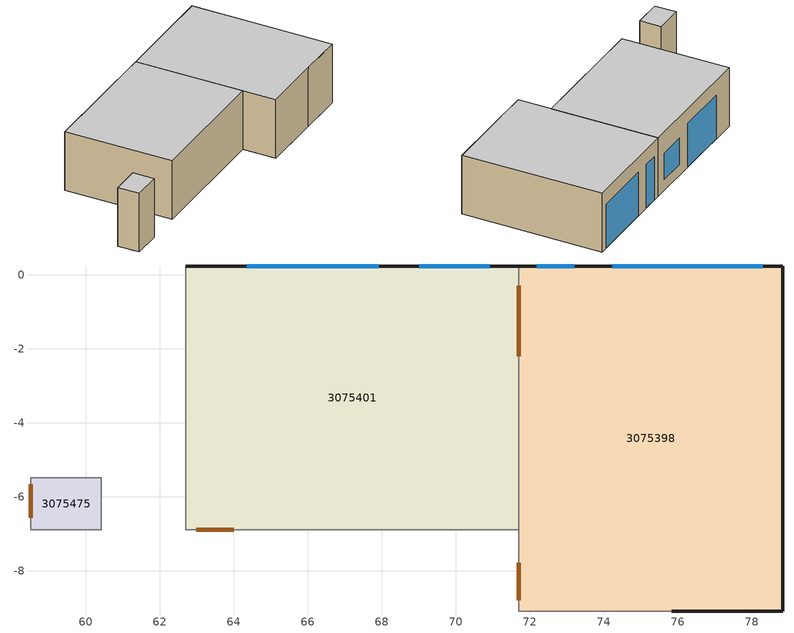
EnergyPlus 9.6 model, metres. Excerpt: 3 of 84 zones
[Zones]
3075401
 floor ground (7595720): 71.7,0.23 71.7,-6.9 62.7,-6.9 62.7,0.23 z46.64
 wall outside (7491882): 71.7,0.23 62.7,0.23 z46.64:50.68
 wall to 3075398 (7514533_Adjacent): 71.7,-6.9 71.7,0.23 z46.64:50.68
 wall to 3075364 (7515037): 62.7,-6.9 71.7,-6.9 z46.64:50.68
 wall to 3075375 (7515233): 62.7,0.23 62.7,-6.9 z46.64:50.68
 window (7537627): 67.92,0.23 64.35,0.23 z46.66:49.66
 window (7537741): 70.91,0.23 69.01,0.23 z47.4:49.2
 door inside (7559049): 71.7,-2.21 71.7,-0.3 z46.65:48.76
 door inside (7559370): 62.99,-6.9 64,-6.9 z46.65:48.76
 ceiling to 3075620 (7600772): 71.7,-6.9 71.7,0.23 62.7,0.23 62.7,-6.9 z50.68
3075398
 floor ground (7595720): 78.83,0.23 78.83,-9.09 71.7,-9.09 71.7,0.23 z46.64
 wall outside (7491699): 75.83,-9.09 78.83,-9.09 z46.64:50.68
 wall outside (7491806): 78.83,-9.09 78.83,0.23 z46.64:50.68
 wall outside (7491882): 78.83,0.23 71.7,0.23 z46.64:50.68
 wall to 3075364 (7514227): 71.7,-9.09 75.83,-9.09 z46.64:50.68
 wall to 3075364 (7514533): 71.7,-6.9 71.7,-9.09 z46.64:50.68
 window (7538308): 78.3,0.23 74.22,0.23 z46.66:49.66
 window (7538232): 73.2,0.23 72.18,0.23 z46.66:49.66
 door inside (7559431): 71.7,-7.79 71.7,-8.8 z46.65:48.76
 ceiling to 3075618 (7600772): 78.83,-9.09 78.83,0.23 71.7,0.23 71.7,-9.09 z50.68
3075475
 floor ground (7595720): 60.41,-5.49 60.41,-6.9 58.52,-6.9 58.52,-5.49 z46.64
 wall to 3075364 (7515393): 58.52,-6.9 60.41,-6.9 z46.64:50.68
 wall to 3075375 (7557749): 60.41,-6.9 60.41,-5.49 z46.64:50.68
 wall to 3075472 (7557750_Adjacent): 58.52,-5.49 58.52,-6.9 z46.64:50.68
 wall to 3075651 (7557751_Adjacent): 60.41,-5.49 58.52,-5.49 z46.64:50.68
 door inside (7558647): 58.52,-5.66 58.52,-6.57 z46.65:48.76
 ceiling to 3075660 (7600772): 60.41,-6.9 60.41,-5.49 58.52,-5.49 58.52,-6.9 z50.68
[Schedule:Compact]
3075398_NORM: Through: 08/31, For: AllDays, Until: 24:00, 0, Through: 09/01, For: AllDays, Until: 07:30, 0, Until: 08:00, 0, Until: 08:30, 0, Until: 09:00, 0, Until: 09:30, 0, Until: 10:00, 0, Until: 10:30, 0, Until: 11:00, 0, Until: 11:30, 0.2, Until: 12:00, 0.2, Until: 12:30, 0, Until: 13:00, 0.3, Until: 13:30, 0.3, Until: 14:00, 0.3, Until: 14:30, 0.1, Until: 15:00, 0.1, Until: 15:30, 0.1, Until: 16:00, 0, Until: 16:30, 0.1, Until: 17:00, 0.1, Until: 17:30, 0.1, Until: 24:00, 0, Through: 09/02, For: AllDays, Until: 07:30, 0, Until: 08:00, 0.1, Until: 08:30, 0.2, Until: 09:00, 0.1, Until: 09:30, 0.1, Until: 10:00, 0, Until: 10:30, 0, Until: 11:00, 0.7, Until: 11:30, 0.7, Until: 12:00, 0.7, Until: 12:30, 0, Until: 13:00, 0, Until: 13:30, 0.2, Until: 14:00, 0.2, Until: 14:30, 0.2, Until: 15:00, 0, Until: 15:30, 1, Until: 16:00, 1, Until: 16:30, 0, Until: 17:00, 0, Until: 17:30, 0, Until: 24:00, 0, Through: 09/03, For: AllDays, Until: 07:30, 0, Until: 08:00, 0, Until: 08:30, 0, Until: 09:00, 0, Until: 09:30, 0, Until: 10:00, 0, Until: 10:30, 0, Until: 11:00, 0.2, Until: 11:30, 0.2, Until: 12:00, 0, Until: 12:30, 0, Until: 13:00, 0, Until: 13:30, 0, Until: 14:00, 0, Until: 14:30, 1, Until: 15:00, 1, Until: 15:30, 1, Until: 16:00, 0, Until: 16:30, 0, Until: 17:00, 0, Until: 17:30, 0, Until: 24:00, 0, Through: 09/04, For: AllDays, Until: 07:30, 0, Until: 08:00, 0, Until: 08:30, 0, Until: 09:00, 0, Until: 09:30, 0, Until: 10:00, 0, Until: 10:30, 0, Until: 11:00, 0, Until: 11:30, 0.1, Until: 12:00, 0.1, Until: 12:30, 0, Until: 13:00, 1, Until: 13:30, 1, Until: 14:00, 0.1, Until: 14:30, 0.1, Until: 15:00, 0, Until: 15:30, 0, Until: 16:00, 0, Until: 16:30, 0, Until: 17:00, 0, Until: 17:30, 0, Until: 24:00, 0, Through: 09/05, For: AllDays, Until: 07:30, 0, Until: 08:00, 0, Until: 08:30, 0, Until: 09:00, 0, Until: 09:30, 0, Until: 10:00, 0, Until: 10:30, 0, Until: 11:00, 0, Until: 11:30, 0, Until: 12:00, 0, Until: 12:30, 0, Until: 13:00, 0, Until: 13:30, 0, Until: 14:00, 0, Until: 14:30, 0, Until: 15:00, 0, Until: 15:30, 0, Until: 16:00, 0, Until: 16:30, 0, Until: 17:00, 0, Until: 17:30, 0, Until: 24:00, 0, Through: 09/06, For: AllDays, Until: 07:30, 0, Until: 08:00, 0, Until: 08:30, 0, Until: 09:00, 0, Until: 09:30, 0, Until: 10:00, 0, Until: 10:30, 0, Until: 11:00, 0, Until: 11:30, 0, Until: 12:00, 0, Until: 12:30, 0, Until: 13:00, 0, Until: 13:30, 0, Until: 14:00, 0, Until: 14:30, 0, Until: 15:00, 0, Until: 15:30, 0, Until: 16:00, 0, Until: 16:30, 0, Until: 17:00, 0, Until: 17:30, 0, Until: 24:00, 0, Through: 09/07, For: AllDays, Until: 07:30, 0, Until: 08:00, 0, Until: 08:30, 0, Until: 09:00, 0, Until: 09:30, 0, Until: 10:00, 1, Until: 10:30, 1, Until: 11:00, 1, Until: 11:30, 0, Until: 12:00, 0, Until: 12:30, 0, Until: 13:00, 0, Until: 13:30, 0.1, Until: 14:00, 0.1, Until: 14:30, 0.1, Until: 15:00, 0.1, Until: 15:30, 0, Until: 16:00, 0, Until: 16:30, 0, Until: 17:00, 0, Until: 17:30, 0, Until: 24:00, 0, Through: 09/08, For: AllDays, Until: 07:30, 0, Until: 08:00, 0.2, Until: 08:30, 0.5, Until: 09:00, 0.5, Until: 09:30, 0.5, Until: 10:00, 0.6, Until: 10:30, 0.6, Until: 11:00, 0.1, Until: 11:30, 0.1, Until: 12:00, 0.1, Until: 12:30, 0.3, Until: 13:00, 0.3, Until: 13:30, 1, Until: 14:00, 1, Until: 14:30, 1, Until: 15:00, 1, Until: 15:30, 1, Until: 16:00, 1, Until: 16:30, 0, Until: 17:00, 0, Until: 17:30, 0, Until: 24:00, 0, Through: 09/09, For: AllDays, Until: 07:30, 0, Until: 08:00, 0.1, Until: 08:30, 0.1, Until: 09:00, 0.1, Until: 09:30, 0.1, Until: 10:00, 0.2, Until: 10:30, 0.2, Until: 11:00, 0.3, Until: 11:30, 0.3, Until: 12:00, 0, Until: 12:30, 1, Until: 13:00, 1, Until: 13:30, 1, Until: 14:00, 1, Until: 14:30, 1, Until: 15:00, 0, Until: 15:30, 0, Until: 16:00, 0, Until: 16:30, 0, Until: 17:00, 0, Until: 17:30, 0, Until: 24:00, 0, Through: 09/10, For: AllDays, Until: 07:30, 0, Until: 08:00, 0, Until: 08:30, 0.1, Until: 09:00, 0.1, Until: 09:30, 0, Until: 10:00, 0, Until: 10:30, 0.1, Until: 11:00, 0.1, Until: 11:30, 0.1, Until: 12:00, 0, Until: 12:30, 0.2, Until: 13:00, 0.2, Until: 13:30, 0.1, Until: 14:00, 0.1, Until: 14:30, 1, Until: 15:00, 1, Until: 15:30, 0, Until: 16:00, 0.1, Until: 16:30, 0.1, Until: 17:00, 0.1, Until: 17:30, 0, Until: 24:00, 0, Through: 09/11, For: AllDays, Until: 07:30, 0, Until: 08:00, 0.1, Until: 08:30, 0.3, Until: 09:00, 0, Until: 09:30, 0, Until: 10:00, 0, Until: 10:30, 0, Until: 11:00, 0, Until: 11:30, 0, Until: 12:00, 0, Until: 12:30, 0, Until: 13:00, 0, Until: 13:30, 1, Until: 14:00, 1, Until: 14:30, 1, Until: 15:00, 1, Until: 15:30, 1, Until: 16:00, 0, Until: 16:30, 0, Until: 17:00, 0, Until: 17:30, 0, Until: 24:00, 0, Through: 09/12, For: AllDays, Until: 07:30, 0, Until: 08:00, 0, Until: 08:30, 0, Until: 09:00, 0, Until: 09:30, 0, Until: 10:00, 0, Until: 10:30, 0, Until: 11:00, 0, Until: 11:30, 0, Until: 12:00, 0, Until: 12:30, 0, Until: 13:00, 0, Until: 13:30, 0, Until: 14:00, 0, Until: 14:30, 0, Until: 15:00, 0, Until: 15:30, 0, Until: 16:00, 0, Until: 16:30, 0, Until: 17:00, 0, Until: 17:30, 0, Until: 24:00, 0, Through: 09/13, For: AllDays, Until: 07:30, 0, Until: 08:00, 0, Until: 08:30, 0, Until: 09:00, 0, Until: 09:30, 0, Until: 10:00, 0, Until: 10:30, 0, Until: 11:00, 0, Until: 11:30, 0, Until: 12:00, 0, Until: 12:30, 0, Until: 13:00, 0, Until: 13:30, 0, Until: 14:00, 0, Until: 14:30, 0, Until: 15:00, 0, Until: 15:30, 0, Until: 16:00, 0, Until: 16:30, 0, Until: 17:00, 0, Until: 17:30, 0, Until: 24:00, 0, Through: 09/14, For: AllDays, Until: 07:30, 0, Until: 08:00, 0, Until: 08:30, 0, Until: 09:00, 0, Until: 09:30, 0, Until: 10:00, 0, Until: 10:30, 0, Until: 11:00, 0, Until: 11:30, 0, Until: 12:00, 0, Until: 12:30, 0, Until: 13:00, 0.1, Until: 13:30, 0.1, Until: 14:00, 0, Until: 14:30, 1, Until: 15:00, 1, Until: 15:30, 0, Until: 16:00, 0, Until: 16:30, 0, Until: 17:00, 0, Until: 17:30, 0, Until: 24:00, 0, Through: 09/15, For: AllDays, Until: 07:30, 0, Until: 08:00, 0.1, Until: 08:30, 0.2, Until: 09:00, 0, Until: 09:30, 0, Until: 10:00, 0, Until: 10:30, 0, Until: 11:00, 0.1, Until: 11:30, 0.1, Until: 12:00, 0, Until: 12:30, 0, Until: 13:00, 0.2, Until: 13:30, 0.2, Until: 14:00, 0.1, Until: 14:30, 0.1, Until: 15:00, 0.1, Until: 15:30, 1, Until: 16:00, 1, Until: 16:30, 1, Until: 17:00, 0, Until: 17:30, 0, Until: 24:00, 0, Through: 09/16, For: AllDays, Until: 07:30, 0, Until: 08:00, 0.5, Until: 08:30, 1, Until: 09:00, 1, Until: 09:30, 1, Until: 10:00, 1, Until: 10:30, 1, Until: 11:00, 1, Until: 11:30, 1, Until: 12:00, 1, Until: 12:30, 1, Until: 13:00, 1, Until: 13:30, 0, Until: 14:00, 0, Until: 14:30, 0, Until: 15:00, 0, Until: 15:30, 0, Until: 16:00, 0, Until: 16:30, 0, Until: 17:00, 0, Until: 17:30, 0, Until: 24:00, 0, Through: 09/17, For: AllDays, Until: 07:30, 0, Until: 08:00, 0, Until: 08:30, 0, Until: 09:00, 0, Until: 09:30, 0, Until: 10:00, 0, Until: 10:30, 0.1, Until: 11:00, 0.1, Until: 11:30, 0, Until: 12:00, 0, Until: 12:30, 0.2, Until: 13:00, 0.2, Until: 13:30, 0, Until: 14:00, 0, Until: 14:30, 0, Until: 15:00, 0, Until: 15:30, 0, Until: 16:00, 1, Until: 16:30, 1, Until: 17:00, 1, Until: 17:30, 0.5, Until: 24:00, 0, Through: 09/18, For: AllDays, Until: 07:30, 0, Until: 08:00, 0, Until: 08:30, 0, Until: 09:00, 0, Until: 09:30, 0, Until: 10:00, 0, Until: 10:30, 0, Until: 11:00, 0, Until: 11:30, 0.4, Until: 12:00, 0.4, Until: 12:30, 0, Until: 13:00, 0, Until: 13:30, 0, Until: 14:00, 1, Until: 14:30, 1, Until: 15:00, 0, Until: 15:30, 0, Until: 16:00, 0.3, Until: 16:30, 0.3, Until: 17:00, 0.1, Until: 17:30, 0, Until: 24:00, 0, Through: 09/19, For: AllDays, Until: 07:30, 0, Until: 08:00, 0, Until: 08:30, 0, Until: 09:00, 0, Until: 09:30, 0, Until: 10:00, 0, Until: 10:30, 0, Until: 11:00, 0, Until: 11:30, 0, Until: 12:00, 0, Until: 12:30, 0, Until: 13:00, 0, Until: 13:30, 0, Until: 14:00, 0, Until: 14:30, 0, Until: 15:00, 0, Until: 15:30, 0, Until: 16:00, 0, Until: 16:30, 0, Until: 17:00, 0, Until: 17:30, 0, Until: 24:00, 0, Through: 09/20, For: AllDays, Until: 07:30, 0, Until: 08:00, 0, Until: 08:30, 0, Until: 09:00, 0, Until: 09:30, 0, Until: 10:00, 0, Until: 10:30, 0, Until: 11:00, 0, Until: 11:30, 0, Until: 12:00, 0, Until: 12:30, 0, Until: 13:00, 0, Until: 13:30, 0, Until: 14:00, 0, Until: 14:30, 0, Until: 15:00, 0, Until: 15:30, 0, Until: 16:00, 0, Until: 16:30, 0, Until: 17:00, 0, Until: 17:30, 0, Until: 24:00, 0, Through: 09/21, For: AllDays, Until: 07:30, 0, Until: 08:00, 0.1, Until: 08:30, 0.2, Until: 09:00, 0, Until: 09:30, 0, Until: 10:00, 0, Until: 10:30, 0, Until: 11:00, 0, Until: 11:30, 0.1, Until: 12:00, 0.1, Until: 12:30, 0.1, Until: 13:00, 0.5, Until: 13:30, 0.5, Until: 14:00, 1, Until: 14:30, 1, Until: 15:00, 1, Until: 15:30, 0, Until: 16:00, 0, Until: 16:30, 0.1, Until: 17:00, 0.1, Until: 17:30, 0, Until: 24:00, 0, Through: 09/22, For: AllDays, Until: 07:30, 0, Until: 08:00, 0, Until: 08:30, 0, Until: 09:00, 0, Until: 09:30, 0, Until: 10:00, 0, Until: 10:30, 0, Until: 11:00, 0, Until: 11:30, 0, Until: 12:00, 0, Until: 12:30, 0, Until: 13:00, 0, Until: 13:30, 0, Until: 14:00, 0, Until: 14:30, 0, Until: 15:00, 0, Until: 15:30, 0, Until: 16:00, 0, Until: 16:30, 0, Until: 17:00, 0, Until: 17:30, 0, Until: 24:00, 0, Through: 09/23, For: AllDays, Until: 07:30, 0, Until: 08:00, 0, Until: 08:30, 0.1, Until: 09:00, 0.1, Until: 09:30, 0, Until: 10:00, 0, Until: 10:30, 0, Until: 11:00, 0, Until: 11:30, 0, Until: 12:00, 0, Until: 12:30, 0, Until: 13:00, 0.6, Until: 13:30, 0.6, Until: 14:00, 0.6, Until: 14:30, 1, Until: 15:00, 1, Until: 15:30, 0, Until: 16:00, 0, Until: 16:30, 0, Until: 17:00, 0, Until: 17:30, 0, Until: 24:00, 0, Through: 09/24, For: AllDays, Until: 07:30, 0, Until: 08:00, 0, Until: 08:30, 0, Until: 09:00, 0, Until: 09:30, 0, Until: 10:00, 0, Until: 10:30, 0, Until: 11:00, 0, Until: 11:30, 0, Until: 12:00, 0, Until: 12:30, 0, Until: 13:00, 0, Until: 13:30, 0, Until: 14:00, 0, Until: 14:30, 1, Until: 15:00, 1, Until: 15:30, 1, Until: 16:00, 0, Until: 16:30, 0, Until: 17:00, 0, Until: 17:30, 0, Until: 24:00, 0, Through: 09/25, For: AllDays, Until: 07:30, 0, Until: 08:00, 0.2, Until: 08:30, 0.5, Until: 09:00, 0.5, Until: 09:30, 0, Until: 10:00, 0, Until: 10:30, 1, Until: 11:00, 1, Until: 11:30, 0, Until: 12:00, 0, Until: 12:30, 0.6, Until: 13:00, 0.6, Until: 13:30, 0.6, Until: 14:00, 0.6, Until: 14:30, 0, Until: 15:00, 0, Until: 15:30, 0.8, Until: 16:00, 0.8, Until: 16:30, 0.8, Until: 17:00, 0.8, Until: 17:30, 0.4, Until: 24:00, 0, Through: 09/26, For: AllDays, Until: 07:30, 0, Until: 08:00, 0, Until: 08:30, 0, Until: 09:00, 0, Until: 09:30, 0, Until: 10:00, 0, Until: 10:30, 0, Until: 11:00, 0, Until: 11:30, 0, Until: 12:00, 0, Until: 12:30, 0, Until: 13:00, 0, Until: 13:30, 0, Until: 14:00, 0, Until: 14:30, 0, Until: 15:00, 0, Until: 15:30, 0, Until: 16:00, 0, Until: 16:30, 0, Until: 17:00, 0, Until: 17:30, 0, Until: 24:00, 0, Through: 09/27, For: AllDays, Until: 07:30, 0, Until: 08:00, 0, Until: 08:30, 0, Until: 09:00, 0, Until: 09:30, 0, Until: 10:00, 0, Until: 10:30, 0, Until: 11:00, 0, Until: 11:30, 0, Until: 12:00, 0, Until: 12:30, 0, Until: 13:00, 0, Until: 13:30, 0, Until: 14:00, 0, Until: 14:30, 0, Until: 15:00, 0, Until: 15:30, 0, Until: 16:00, 0, Until: 16:30, 0, Until: 17:00, 0, Until: 17:30, 0, Until: 24:00, 0, Through: 09/28, For: AllDays, Until: 07:30, 0, Until: 08:00, 0, Until: 08:30, 0.1, Until: 09:00, 0.1, Until: 09:30, 0, Until: 10:00, 0, Until: 10:30, 1, Until: 11:00, 1, Until: 11:30, 1, Until: 12:00, 1, Until: 12:30, 0, Until: 13:00, 0, Until: 13:30, 0, Until: 14:00, 0, Until: 14:30, 0, Until: 15:00, 0, Until: 15:30, 0, Until: 16:00, 0, Until: 16:30, 0, Until: 17:00, 0, Until: 17:30, 0, Until: 24:00, 0, Through: 09/29, For: AllDays, Until: 07:30, 0, Until: 08:00, 0.4, Until: 08:30, 0.8, Until: 09:00, 0.8, Until: 09:30, 0.8, Until: 10:00, 0.8, Until: 10:30, 0.8, Until: 11:00, 0.3, Until: 11:30, 0.3, Until: 12:00, 0, Until: 12:30, 0, Until: 13:00, 0, Until: 13:30, 0, Until: 14:00, 0, Until: 14:30, 1, Until: 15:00, 1, Until: 15:30, 1, Until: 16:00, 0, Until: 16:30, 0, Until: 17:00, 0, Until: 17:30, 0, Until: 24:00, 0, Through: 09/30, For: AllDays, Until: 07:30, 0, Until: 08:00, 0, Until: 08:30, 0.1, Until: 09:00, 0.1, Until: 09:30, 0.1, Until: 10:00, 1, Until: 10:30, 1, Until: 11:00, 1, Until: 11:30, 0, Until: 12:00, 0, Until: 12:30, 0, Until: 13:00, 0, Until: 13:30, 0, Until: 14:00, 0, Until: 14:30, 0, Until: 15:00, 0.2, Until: 15:30, 0.2, Until: 16:00, 0.2, Until: 16:30, 0, Until: 17:00, 0, Until: 17:30, 0, Until: 24:00, 0, Through: 12/31, For: AllDays, Until: 24:00, 0
3075398_L: Through: 08/31, For: AllDays, Until: 24:00, 0, Through: 09/01, For: AllDays, Until: 07:30, 0, Until: 08:00, 0, Until: 08:30, 0, Until: 09:00, 0, Until: 09:30, 0, Until: 10:00, 0, Until: 10:30, 0, Until: 11:00, 0, Until: 11:30, 1, Until: 12:00, 1, Until: 12:30, 0, Until: 13:00, 1, Until: 13:30, 1, Until: 14:00, 1, Until: 14:30, 1, Until: 15:00, 1, Until: 15:30, 1, Until: 16:00, 0, Until: 16:30, 1, Until: 17:00, 1, Until: 17:30, 1, Until: 24:00, 0, Through: 09/02, For: AllDays, Until: 07:30, 0, Until: 08:00, 1, Until: 08:30, 1, Until: 09:00, 1, Until: 09:30, 1, Until: 10:00, 0, Until: 10:30, 0, Until: 11:00, 1, Until: 11:30, 1, Until: 12:00, 1, Until: 12:30, 0, Until: 13:00, 0, Until: 13:30, 1, Until: 14:00, 1, Until: 14:30, 1, Until: 15:00, 0, Until: 15:30, 1, Until: 16:00, 1, Until: 16:30, 0, Until: 17:00, 0, Until: 17:30, 0, Until: 24:00, 0, Through: 09/03, For: AllDays, Until: 07:30, 0, Until: 08:00, 0, Until: 08:30, 0, Until: 09:00, 0, Until: 09:30, 0, Until: 10:00, 0, Until: 10:30, 0, Until: 11:00, 1, Until: 11:30, 1, Until: 12:00, 0, Until: 12:30, 0, Until: 13:00, 0, Until: 13:30, 0, Until: 14:00, 0, Until: 14:30, 1, Until: 15:00, 1, Until: 15:30, 1, Until: 16:00, 0, Until: 16:30, 0, Until: 17:00, 0, Until: 17:30, 0, Until: 24:00, 0, Through: 09/04, For: AllDays, Until: 07:30, 0, Until: 08:00, 0, Until: 08:30, 0, Until: 09:00, 0, Until: 09:30, 0, Until: 10:00, 0, Until: 10:30, 0, Until: 11:00, 0, Until: 11:30, 1, Until: 12:00, 1, Until: 12:30, 0, Until: 13:00, 1, Until: 13:30, 1, Until: 14:00, 1, Until: 14:30, 1, Until: 15:00, 0, Until: 15:30, 0, Until: 16:00, 0, Until: 16:30, 0, Until: 17:00, 0, Until: 17:30, 0, Until: 24:00, 0, Through: 09/05, For: AllDays, Until: 07:30, 0, Until: 08:00, 0, Until: 08:30, 0, Until: 09:00, 0, Until: 09:30, 0, Until: 10:00, 0, Until: 10:30, 0, Until: 11:00, 0, Until: 11:30, 0, Until: 12:00, 0, Until: 12:30, 0, Until: 13:00, 0, Until: 13:30, 0, Until: 14:00, 0, Until: 14:30, 0, Until: 15:00, 0, Until: 15:30, 0, Until: 16:00, 0, Until: 16:30, 0, Until: 17:00, 0, Until: 17:30, 0, Until: 24:00, 0, Through: 09/06, For: AllDays, Until: 07:30, 0, Until: 08:00, 0, Until: 08:30, 0, Until: 09:00, 0, Until: 09:30, 0, Until: 10:00, 0, Until: 10:30, 0, Until: 11:00, 0, Until: 11:30, 0, Until: 12:00, 0, Until: 12:30, 0, Until: 13:00, 0, Until: 13:30, 0, Until: 14:00, 0, Until: 14:30, 0, Until: 15:00, 0, Until: 15:30, 0, Until: 16:00, 0, Until: 16:30, 0, Until: 17:00, 0, Until: 17:30, 0, Until: 24:00, 0, Through: 09/07, For: AllDays, Until: 07:30, 0, Until: 08:00, 0, Until: 08:30, 0, Until: 09:00, 0, Until: 09:30, 0, Until: 10:00, 1, Until: 10:30, 1, Until: 11:00, 1, Until: 11:30, 0, Until: 12:00, 0, Until: 12:30, 0, Until: 13:00, 0, Until: 13:30, 1, Until: 14:00, 1, Until: 14:30, 1, Until: 15:00, 1, Until: 15:30, 0, Until: 16:00, 0, Until: 16:30, 0, Until: 17:00, 0, Until: 17:30, 0, Until: 24:00, 0, Through: 09/08, For: AllDays, Until: 07:30, 0, Until: 08:00, 1, Until: 08:30, 1, Until: 09:00, 1, Until: 09:30, 1, Until: 10:00, 1, Until: 10:30, 1, Until: 11:00, 1, Until: 11:30, 1, Until: 12:00, 1, Until: 12:30, 1, Until: 13:00, 1, Until: 13:30, 1, Until: 14:00, 1, Until: 14:30, 1, Until: 15:00, 1, Until: 15:30, 1, Until: 16:00, 1, Until: 16:30, 0, Until: 17:00, 0, Until: 17:30, 0, Until: 24:00, 0, Through: 09/09, For: AllDays, Until: 07:30, 0, Until: 08:00, 1, Until: 08:30, 1, Until: 09:00, 1, Until: 09:30, 1, Until: 10:00, 1, Until: 10:30, 1, Until: 11:00, 1, Until: 11:30, 1, Until: 12:00, 0, Until: 12:30, 1, Until: 13:00, 1, Until: 13:30, 1, Until: 14:00, 1, Until: 14:30, 1, Until: 15:00, 0, Until: 15:30, 0, Until: 16:00, 0, Until: 16:30, 0, Until: 17:00, 0, Until: 17:30, 0, Until: 24:00, 0, Through: 09/10, For: AllDays, Until: 07:30, 0, Until: 08:00, 0, Until: 08:30, 1, Until: 09:00, 1, Until: 09:30, 0, Until: 10:00, 0, Until: 10:30, 1, Until: 11:00, 1, Until: 11:30, 1, Until: 12:00, 0, Until: 12:30, 1, Until: 13:00, 1, Until: 13:30, 1, Until: 14:00, 1, Until: 14:30, 1, Until: 15:00, 1, Until: 15:30, 0, Until: 16:00, 1, Until: 16:30, 1, Until: 17:00, 1, Until: 17:30, 0, Until: 24:00, 0, Through: 09/11, For: AllDays, Until: 07:30, 0, Until: 08:00, 1, Until: 08:30, 1, Until: 09:00, 0, Until: 09:30, 0, Until: 10:00, 0, Until: 10:30, 0, Until: 11:00, 0, Until: 11:30, 0, Until: 12:00, 0, Until: 12:30, 0, Until: 13:00, 0, Until: 13:30, 1, Until: 14:00, 1, Until: 14:30, 1, Until: 15:00, 1, Until: 15:30, 1, Until: 16:00, 0, Until: 16:30, 0, Until: 17:00, 0, Until: 17:30, 0, Until: 24:00, 0, Through: 09/12, For: AllDays, Until: 07:30, 0, Until: 08:00, 0, Until: 08:30, 0, Until: 09:00, 0, Until: 09:30, 0, Until: 10:00, 0, Until: 10:30, 0, Until: 11:00, 0, Until: 11:30, 0, Until: 12:00, 0, Until: 12:30, 0, Until: 13:00, 0, Until: 13:30, 0, Until: 14:00, 0, Until: 14:30, 0, Until: 15:00, 0, Until: 15:30, 0, Until: 16:00, 0, Until: 16:30, 0, Until: 17:00, 0, Until: 17:30, 0, Until: 24:00, 0, Through: 09/13, For: AllDays, Until: 07:30, 0, Until: 08:00, 0, Until: 08:30, 0, Until: 09:00, 0, Until: 09:30, 0, Until: 10:00, 0, Until: 10:30, 0, Until: 11:00, 0, Until: 11:30, 0, Until: 12:00, 0, Until: 12:30, 0, Until: 13:00, 0, Until: 13:30, 0, Until: 14:00, 0, Until: 14:30, 0, Until: 15:00, 0, Until: 15:30, 0, Until: 16:00, 0, Until: 16:30, 0, Until: 17:00, 0, Until: 17:30, 0, Until: 24:00, 0, Through: 09/14, For: AllDays, Until: 07:30, 0, Until: 08:00, 0, Until: 08:30, 0, Until: 09:00, 0, Until: 09:30, 0, Until: 10:00, 0, Until: 10:30, 0, Until: 11:00, 0, Until: 11:30, 0, Until: 12:00, 0, Until: 12:30, 0, Until: 13:00, 1, Until: 13:30, 1, Until: 14:00, 0, Until: 14:30, 1, Until: 15:00, 1, Until: 15:30, 0, Until: 16:00, 0, Until: 16:30, 0, Until: 17:00, 0, Until: 17:30, 0, Until: 24:00, 0, Through: 09/15, For: AllDays, Until: 07:30, 0, Until: 08:00, 1, Until: 08:30, 1, Until: 09:00, 0, Until: 09:30, 0, Until: 10:00, 0, Until: 10:30, 0, Until: 11:00, 1, Until: 11:30, 1, Until: 12:00, 0, Until: 12:30, 0, Until: 13:00, 1, Until: 13:30, 1, Until: 14:00, 1, Until: 14:30, 1, Until: 15:00, 1, Until: 15:30, 1, Until: 16:00, 1, Until: 16:30, 1, Until: 17:00, 0, Until: 17:30, 0, Until: 24:00, 0, Through: 09/16, For: AllDays, Until: 07:30, 0, Until: 08:00, 1, Until: 08:30, 1, Until: 09:00, 1, Until: 09:30, 1, Until: 10:00, 1, Until: 10:30, 1, Until: 11:00, 1, Until: 11:30, 1, Until: 12:00, 1, Until: 12:30, 1, Until: 13:00, 1, Until: 13:30, 0, Until: 14:00, 0, Until: 14:30, 0, Until: 15:00, 0, Until: 15:30, 0, Until: 16:00, 0, Until: 16:30, 0, Until: 17:00, 0, Until: 17:30, 0, Until: 24:00, 0, Through: 09/17, For: AllDays, Until: 07:30, 0, Until: 08:00, 0, Until: 08:30, 0, Until: 09:00, 0, Until: 09:30, 0, Until: 10:00, 0, Until: 10:30, 1, Until: 11:00, 1, Until: 11:30, 0, Until: 12:00, 0, Until: 12:30, 1, Until: 13:00, 1, Until: 13:30, 0, Until: 14:00, 0, Until: 14:30, 0, Until: 15:00, 0, Until: 15:30, 0, Until: 16:00, 1, Until: 16:30, 1, Until: 17:00, 1, Until: 17:30, 1, Until: 24:00, 0, Through: 09/18, For: AllDays, Until: 07:30, 0, Until: 08:00, 0, Until: 08:30, 0, Until: 09:00, 0, Until: 09:30, 0, Until: 10:00, 0, Until: 10:30, 0, Until: 11:00, 0, Until: 11:30, 1, Until: 12:00, 1, Until: 12:30, 0, Until: 13:00, 0, Until: 13:30, 0, Until: 14:00, 1, Until: 14:30, 1, Until: 15:00, 0, Until: 15:30, 0, Until: 16:00, 1, Until: 16:30, 1, Until: 17:00, 1, Until: 17:30, 0, Until: 24:00, 0, Through: 09/19, For: AllDays, Until: 07:30, 0, Until: 08:00, 0, Until: 08:30, 0, Until: 09:00, 0, Until: 09:30, 0, Until: 10:00, 0, Until: 10:30, 0, Until: 11:00, 0, Until: 11:30, 0, Until: 12:00, 0, Until: 12:30, 0, Until: 13:00, 0, Until: 13:30, 0, Until: 14:00, 0, Until: 14:30, 0, Until: 15:00, 0, Until: 15:30, 0, Until: 16:00, 0, Until: 16:30, 0, Until: 17:00, 0, Until: 17:30, 0, Until: 24:00, 0, Through: 09/20, For: AllDays, Until: 07:30, 0, Until: 08:00, 0, Until: 08:30, 0, Until: 09:00, 0, Until: 09:30, 0, Until: 10:00, 0, Until: 10:30, 0, Until: 11:00, 0, Until: 11:30, 0, Until: 12:00, 0, Until: 12:30, 0, Until: 13:00, 0, Until: 13:30, 0, Until: 14:00, 0, Until: 14:30, 0, Until: 15:00, 0, Until: 15:30, 0, Until: 16:00, 0, Until: 16:30, 0, Until: 17:00, 0, Until: 17:30, 0, Until: 24:00, 0, Through: 09/21, For: AllDays, Until: 07:30, 0, Until: 08:00, 1, Until: 08:30, 1, Until: 09:00, 0, Until: 09:30, 0, Until: 10:00, 0, Until: 10:30, 0, Until: 11:00, 0, Until: 11:30, 1, Until: 12:00, 1, Until: 12:30, 1, Until: 13:00, 1, Until: 13:30, 1, Until: 14:00, 1, Until: 14:30, 1, Until: 15:00, 1, Until: 15:30, 0, Until: 16:00, 0, Until: 16:30, 1, Until: 17:00, 1, Until: 17:30, 0, Until: 24:00, 0, Through: 09/22, For: AllDays, Until: 07:30, 0, Until: 08:00, 0, Until: 08:30, 0, Until: 09:00, 0, Until: 09:30, 0, Until: 10:00, 0, Until: 10:30, 0, Until: 11:00, 0, Until: 11:30, 0, Until: 12:00, 0, Until: 12:30, 0, Until: 13:00, 0, Until: 13:30, 0, Until: 14:00, 0, Until: 14:30, 0, Until: 15:00, 0, Until: 15:30, 0, Until: 16:00, 0, Until: 16:30, 0, Until: 17:00, 0, Until: 17:30, 0, Until: 24:00, 0, Through: 09/23, For: AllDays, Until: 07:30, 0, Until: 08:00, 0, Until: 08:30, 1, Until: 09:00, 1, Until: 09:30, 0, Until: 10:00, 0, Until: 10:30, 0, Until: 11:00, 0, Until: 11:30, 0, Until: 12:00, 0, Until: 12:30, 0, Until: 13:00, 1, Until: 13:30, 1, Until: 14:00, 1, Until: 14:30, 1, Until: 15:00, 1, Until: 15:30, 0, Until: 16:00, 0, Until: 16:30, 0, Until: 17:00, 0, Until: 17:30, 0, Until: 24:00, 0, Through: 09/24, For: AllDays, Until: 07:30, 0, Until: 08:00, 0, Until: 08:30, 0, Until: 09:00, 0, Until: 09:30, 0, Until: 10:00, 0, Until: 10:30, 0, Until: 11:00, 0, Until: 11:30, 0, Until: 12:00, 0, Until: 12:30, 0, Until: 13:00, 0, Until: 13:30, 0, Until: 14:00, 0, Until: 14:30, 1, Until: 15:00, 1, Until: 15:30, 1, Until: 16:00, 0, Until: 16:30, 0, Until: 17:00, 0, Until: 17:30, 0, Until: 24:00, 0, Through: 09/25, For: AllDays, Until: 07:30, 0, Until: 08:00, 1, Until: 08:30, 1, Until: 09:00, 1, Until: 09:30, 0, Until: 10:00, 0, Until: 10:30, 1, Until: 11:00, 1, Until: 11:30, 0, Until: 12:00, 0, Until: 12:30, 1, Until: 13:00, 1, Until: 13:30, 1, Until: 14:00, 1, Until: 14:30, 0, Until: 15:00, 0, Until: 15:30, 1, Until: 16:00, 1, Until: 16:30, 1, Until: 17:00, 1, Until: 17:30, 1, Until: 24:00, 0, Through: 09/26, For: AllDays, Until: 07:30, 0, Until: 08:00, 0, Until: 08:30, 0, Until: 09:00, 0, Until: 09:30, 0, Until: 10:00, 0, Until: 10:30, 0, Until: 11:00, 0, Until: 11:30, 0, Until: 12:00, 0, Until: 12:30, 0, Until: 13:00, 0, Until: 13:30, 0, Until: 14:00, 0, Until: 14:30, 0, Until: 15:00, 0, Until: 15:30, 0, Until: 16:00, 0, Until: 16:30, 0, Until: 17:00, 0, Until: 17:30, 0, Until: 24:00, 0, Through: 09/27, For: AllDays, Until: 07:30, 0, Until: 08:00, 0, Until: 08:30, 0, Until: 09:00, 0, Until: 09:30, 0, Until: 10:00, 0, Until: 10:30, 0, Until: 11:00, 0, Until: 11:30, 0, Until: 12:00, 0, Until: 12:30, 0, Until: 13:00, 0, Until: 13:30, 0, Until: 14:00, 0, Until: 14:30, 0, Until: 15:00, 0, Until: 15:30, 0, Until: 16:00, 0, Until: 16:30, 0, Until: 17:00, 0, Until: 17:30, 0, Until: 24:00, 0, Through: 09/28, For: AllDays, Until: 07:30, 0, Until: 08:00, 0, Until: 08:30, 1, Until: 09:00, 1, Until: 09:30, 0, Until: 10:00, 0, Until: 10:30, 1, Until: 11:00, 1, Until: 11:30, 1, Until: 12:00, 1, Until: 12:30, 0, Until: 13:00, 0, Until: 13:30, 0, Until: 14:00, 0, Until: 14:30, 0, Until: 15:00, 0, Until: 15:30, 0, Until: 16:00, 0, Until: 16:30, 0, Until: 17:00, 0, Until: 17:30, 0, Until: 24:00, 0, Through: 09/29, For: AllDays, Until: 07:30, 0, Until: 08:00, 1, Until: 08:30, 1, Until: 09:00, 1, Until: 09:30, 1, Until: 10:00, 1, Until: 10:30, 1, Until: 11:00, 1, Until: 11:30, 1, Until: 12:00, 0, Until: 12:30, 0, Until: 13:00, 0, Until: 13:30, 0, Until: 14:00, 0, Until: 14:30, 1, Until: 15:00, 1, Until: 15:30, 1, Until: 16:00, 0, Until: 16:30, 0, Until: 17:00, 0, Until: 17:30, 0, Until: 24:00, 0, Through: 09/30, For: AllDays, Until: 07:30, 0, Until: 08:00, 0, Until: 08:30, 1, Until: 09:00, 1, Until: 09:30, 1, Until: 10:00, 1, Until: 10:30, 1, Until: 11:00, 1, Until: 11:30, 0, Until: 12:00, 0, Until: 12:30, 0, Until: 13:00, 0, Until: 13:30, 0, Until: 14:00, 0, Until: 14:30, 0, Until: 15:00, 1, Until: 15:30, 1, Until: 16:00, 1, Until: 16:30, 0, Until: 17:00, 0, Until: 17:30, 0, Until: 24:00, 0, Through: 12/31, For: AllDays, Until: 24:00, 0
3075364_NORM: Through: 08/31, For: AllDays, Until: 24:00, 0, Through: 09/01, For: AllDays, Until: 07:30, 0, Until: 08:00, 0.2, Until: 08:30, 0.4, Until: 09:00, 1, Until: 09:30, 1, Until: 10:00, 1, Until: 10:30, 0, Until: 11:00, 0, Until: 11:30, 0, Until: 12:00, 0, Until: 12:30, 0, Until: 13:00, 0, Until: 13:30, 0, Until: 14:00, 0, Until: 14:30, 0, Until: 15:00, 0.1, Until: 15:30, 0.1, Until: 16:00, 0, Until: 16:30, 0, Until: 17:00, 0, Until: 17:30, 0, Until: 24:00, 0, Through: 09/02, For: AllDays, Until: 07:30, 0, Until: 08:00, 0.4, Until: 08:30, 0.7, Until: 09:00, 0.5, Until: 09:30, 0.5, Until: 10:00, 0.5, Until: 10:30, 0, Until: 11:00, 0, Until: 11:30, 1, Until: 12:00, 1, Until: 12:30, 0.5, Until: 13:00, 0.5, Until: 13:30, 0.1, Until: 14:00, 0.1, Until: 14:30, 0.6, Until: 15:00, 0.6, Until: 15:30, 0, Until: 16:00, 0, Until: 16:30, 0, Until: 17:00, 0.6, Until: 17:30, 0.3, Until: 24:00, 0, Through: 09/03, For: AllDays, Until: 07:30, 0, Until: 08:00, 0.4, Until: 08:30, 0.9, Until: 09:00, 0, Until: 09:30, 0.9, Until: 10:00, 0.9, Until: 10:30, 0, Until: 11:00, 0, Until: 11:30, 0.7, Until: 12:00, 0.7, Until: 12:30, 0.7, Until: 13:00, 0, Until: 13:30, 1, Until: 14:00, 1, Until: 14:30, 1, Until: 15:00, 1, Until: 15:30, 0.7, Until: 16:00, 0.7, Until: 16:30, 0, Until: 17:00, 0, Until: 17:30, 0, Until: 24:00, 0, Through: 09/04, For: AllDays, Until: 07:30, 0, Until: 08:00, 0.3, Until: 08:30, 0.6, Until: 09:00, 0.5, Until: 09:30, 0.5, Until: 10:00, 0.5, Until: 10:30, 0, Until: 11:00, 0.4, Until: 11:30, 0.4, Until: 12:00, 0.4, Until: 12:30, 0.4, Until: 13:00, 1, Until: 13:30, 1, Until: 14:00, 1, Until: 14:30, 1, Until: 15:00, 0.1, Until: 15:30, 0.1, Until: 16:00, 0, Until: 16:30, 0, Until: 17:00, 0, Until: 17:30, 0, Until: 24:00, 0, Through: 09/05, For: AllDays, Until: 07:30, 0, Until: 08:00, 0, Until: 08:30, 0, Until: 09:00, 0, Until: 09:30, 0, Until: 10:00, 0, Until: 10:30, 0, Until: 11:00, 0, Until: 11:30, 0, Until: 12:00, 0, Until: 12:30, 0, Until: 13:00, 0, Until: 13:30, 0, Until: 14:00, 0, Until: 14:30, 0, Until: 15:00, 0, Until: 15:30, 0, Until: 16:00, 0, Until: 16:30, 0, Until: 17:00, 0, Until: 17:30, 0, Until: 24:00, 0, Through: 09/06, For: AllDays, Until: 07:30, 0, Until: 08:00, 0, Until: 08:30, 0, Until: 09:00, 0, Until: 09:30, 0, Until: 10:00, 0, Until: 10:30, 0, Until: 11:00, 0, Until: 11:30, 0, Until: 12:00, 0, Until: 12:30, 0, Until: 13:00, 0, Until: 13:30, 0, Until: 14:00, 0, Until: 14:30, 0, Until: 15:00, 0, Until: 15:30, 0, Until: 16:00, 0, Until: 16:30, 0, Until: 17:00, 0, Until: 17:30, 0, Until: 24:00, 0, Through: 09/07, For: AllDays, Until: 07:30, 0, Until: 08:00, 0.1, Until: 08:30, 0.2, Until: 09:00, 1, Until: 09:30, 1, Until: 10:00, 0, Until: 10:30, 0, Until: 11:00, 0.1, Until: 11:30, 0.1, Until: 12:00, 0, Until: 12:30, 0.2, Until: 13:00, 0.2, Until: 13:30, 0.1, Until: 14:00, 0.1, Until: 14:30, 0.1, Until: 15:00, 0.1, Until: 15:30, 0.1, Until: 16:00, 0, Until: 16:30, 0, Until: 17:00, 0, Until: 17:30, 0, Until: 24:00, 0, Through: 09/08, For: AllDays, Until: 07:30, 0, Until: 08:00, 0.2, Until: 08:30, 0.5, Until: 09:00, 1, Until: 09:30, 1, Until: 10:00, 1, Until: 10:30, 0, Until: 11:00, 0, Until: 11:30, 0.2, Until: 12:00, 0.2, Until: 12:30, 0.2, Until: 13:00, 0, Until: 13:30, 0.2, Until: 14:00, 0.2, Until: 14:30, 0.4, Until: 15:00, 0.4, Until: 15:30, 0.4, Until: 16:00, 0.4, Until: 16:30, 0, Until: 17:00, 0, Until: 17:30, 0, Until: 24:00, 0, Through: 09/09, For: AllDays, Until: 07:30, 0, Until: 08:00, 0.5, Until: 08:30, 1, Until: 09:00, 1, Until: 09:30, 1, Until: 10:00, 1, Until: 10:30, 1, Until: 11:00, 0, Until: 11:30, 0.9, Until: 12:00, 0.9, Until: 12:30, 0.9, Until: 13:00, 0, Until: 13:30, 0.6, Until: 14:00, 0.6, Until: 14:30, 0.3, Until: 15:00, 0.3, Until: 15:30, 0, Until: 16:00, 0, Until: 16:30, 0, Until: 17:00, 0, Until: 17:30, 0, Until: 24:00, 0, Through: 09/10, For: AllDays, Until: 07:30, 0, Until: 08:00, 0.2, Until: 08:30, 0.4, Until: 09:00, 0.7, Until: 09:30, 0.7, Until: 10:00, 0.8, Until: 10:30, 0.8, Until: 11:00, 0.2, Until: 11:30, 0.2, Until: 12:00, 0.2, Until: 12:30, 0.3, Until: 13:00, 0.3, Until: 13:30, 0, Until: 14:00, 0, Until: 14:30, 0.5, Until: 15:00, 0.5, Until: 15:30, 0.5, Until: 16:00, 0, Until: 16:30, 0, Until: 17:00, 0, Until: 17:30, 0, Until: 24:00, 0, Through: 09/11, For: AllDays, Until: 07:30, 0, Until: 08:00, 0.5, Until: 08:30, 1, Until: 09:00, 1, Until: 09:30, 0, Until: 10:00, 0, Until: 10:30, 0, Until: 11:00, 0, Until: 11:30, 0.3, Until: 12:00, 0.3, Until: 12:30, 0.3, Until: 13:00, 0.6, Until: 13:30, 0.6, Until: 14:00, 0, Until: 14:30, 0, Until: 15:00, 0, Until: 15:30, 0, Until: 16:00, 0, Until: 16:30, 0, Until: 17:00, 0.1, Until: 17:30, 0, Until: 24:00, 0, Through: 09/12, For: AllDays, Until: 07:30, 0, Until: 08:00, 0, Until: 08:30, 0, Until: 09:00, 0, Until: 09:30, 0, Until: 10:00, 0, Until: 10:30, 0, Until: 11:00, 0, Until: 11:30, 0, Until: 12:00, 0, Until: 12:30, 0, Until: 13:00, 0, Until: 13:30, 0, Until: 14:00, 0, Until: 14:30, 0, Until: 15:00, 0, Until: 15:30, 0, Until: 16:00, 0, Until: 16:30, 0, Until: 17:00, 0, Until: 17:30, 0, Until: 24:00, 0, Through: 09/13, For: AllDays, Until: 07:30, 0, Until: 08:00, 0, Until: 08:30, 0, Until: 09:00, 0, Until: 09:30, 0, Until: 10:00, 0, Until: 10:30, 0, Until: 11:00, 0, Until: 11:30, 0, Until: 12:00, 0, Until: 12:30, 0, Until: 13:00, 0, Until: 13:30, 0, Until: 14:00, 0, Until: 14:30, 0, Until: 15:00, 0, Until: 15:30, 0, Until: 16:00, 0, Until: 16:30, 0, Until: 17:00, 0, Until: 17:30, 0, Until: 24:00, 0, Through: 09/14, For: AllDays, Until: 07:30, 0, Until: 08:00, 0, Until: 08:30, 0, Until: 09:00, 0, Until: 09:30, 0, Until: 10:00, 0, Until: 10:30, 0.5, Until: 11:00, 0.2, Until: 11:30, 0.2, Until: 12:00, 0.2, Until: 12:30, 0.2, Until: 13:00, 0.2, Until: 13:30, 0.2, Until: 14:00, 0.3, Until: 14:30, 0.3, Until: 15:00, 0.3, Until: 15:30, 0, Until: 16:00, 0, Until: 16:30, 0, Until: 17:00, 0, Until: 17:30, 0, Until: 24:00, 0, Through: 09/15, For: AllDays, Until: 07:30, 0, Until: 08:00, 0.5, Until: 08:30, 1, Until: 09:00, 0, Until: 09:30, 0, Until: 10:00, 0, Until: 10:30, 0, Until: 11:00, 0, Until: 11:30, 0, Until: 12:00, 0, Until: 12:30, 0, Until: 13:00, 0, Until: 13:30, 0.2, Until: 14:00, 0.2, Until: 14:30, 0, Until: 15:00, 0, Until: 15:30, 0.1, Until: 16:00, 0.1, Until: 16:30, 0.1, Until: 17:00, 0, Until: 17:30, 0, Until: 24:00, 0, Through: 09/16, For: AllDays, Until: 07:30, 0, Until: 08:00, 0, Until: 08:30, 0, Until: 09:00, 0.6, Until: 09:30, 0.6, Until: 10:00, 0.6, Until: 10:30, 0.6, Until: 11:00, 0, Until: 11:30, 0.1, Until: 12:00, 0.1, Until: 12:30, 0.3, Until: 13:00, 0.3, Until: 13:30, 0, Until: 14:00, 0, Until: 14:30, 0.3, Until: 15:00, 0.3, Until: 15:30, 0, Until: 16:00, 0, Until: 16:30, 0, Until: 17:00, 0, Until: 17:30, 0, Until: 24:00, 0, Through: 09/17, For: AllDays, Until: 07:30, 0, Until: 08:00, 0.5, Until: 08:30, 1, Until: 09:00, 1, Until: 09:30, 1, Until: 10:00, 1, Until: 10:30, 1, Until: 11:00, 0, Until: 11:30, 0.3, Until: 12:00, 0.3, Until: 12:30, 0, Until: 13:00, 0, Until: 13:30, 0.4, Until: 14:00, 0.4, Until: 14:30, 0.4, Until: 15:00, 0.4, Until: 15:30, 0.4, Until: 16:00, 0, Until: 16:30, 0.1, Until: 17:00, 0.1, Until: 17:30, 0, Until: 24:00, 0, Through: 09/18, For: AllDays, Until: 07:30, 0, Until: 08:00, 0.4, Until: 08:30, 0.8, Until: 09:00, 0, Until: 09:30, 0, Until: 10:00, 1, Until: 10:30, 1, Until: 11:00, 0.5, Until: 11:30, 0.5, Until: 12:00, 0.2, Until: 12:30, 0.2, Until: 13:00, 0, Until: 13:30, 0.7, Until: 14:00, 0.7, Until: 14:30, 0, Until: 15:00, 0, Until: 15:30, 0, Until: 16:00, 0.1, Until: 16:30, 0.1, Until: 17:00, 0, Until: 17:30, 0, Until: 24:00, 0, Through: 09/19, For: AllDays, Until: 07:30, 0, Until: 08:00, 0, Until: 08:30, 0, Until: 09:00, 0, Until: 09:30, 0, Until: 10:00, 0, Until: 10:30, 0, Until: 11:00, 0, Until: 11:30, 0, Until: 12:00, 0, Until: 12:30, 0, Until: 13:00, 0, Until: 13:30, 0, Until: 14:00, 0, Until: 14:30, 0, Until: 15:00, 0, Until: 15:30, 0, Until: 16:00, 0, Until: 16:30, 0, Until: 17:00, 0, Until: 17:30, 0, Until: 24:00, 0, Through: 09/20, For: AllDays, Until: 07:30, 0, Until: 08:00, 0, Until: 08:30, 0, Until: 09:00, 0, Until: 09:30, 0, Until: 10:00, 0, Until: 10:30, 0, Until: 11:00, 0, Until: 11:30, 0, Until: 12:00, 0, Until: 12:30, 0, Until: 13:00, 0, Until: 13:30, 0, Until: 14:00, 0, Until: 14:30, 0, Until: 15:00, 0, Until: 15:30, 0, Until: 16:00, 0, Until: 16:30, 0, Until: 17:00, 0, Until: 17:30, 0, Until: 24:00, 0, Through: 09/21, For: AllDays, Until: 07:30, 0, Until: 08:00, 0.5, Until: 08:30, 1, Until: 09:00, 0.7, Until: 09:30, 0.7, Until: 10:00, 0.7, Until: 10:30, 0.7, Until: 11:00, 0.1, Until: 11:30, 0.1, Until: 12:00, 0.1, Until: 12:30, 0.1, Until: 13:00, 0.1, Until: 13:30, 0.5, Until: 14:00, 0.5, Until: 14:30, 0.1, Until: 15:00, 0.1, Until: 15:30, 0.1, Until: 16:00, 0, Until: 16:30, 0, Until: 17:00, 0, Until: 17:30, 0, Until: 24:00, 0, Through: 09/22, For: AllDays, Until: 07:30, 0, Until: 08:00, 0.2, Until: 08:30, 0.3, Until: 09:00, 0.7, Until: 09:30, 0.7, Until: 10:00, 0.3, Until: 10:30, 0.3, Until: 11:00, 0, Until: 11:30, 0, Until: 12:00, 0, Until: 12:30, 0.1, Until: 13:00, 0.1, Until: 13:30, 0, Until: 14:00, 0, Until: 14:30, 0.3, Until: 15:00, 0.3, Until: 15:30, 0, Until: 16:00, 0, Until: 16:30, 0, Until: 17:00, 0, Until: 17:30, 0, Until: 24:00, 0, Through: 09/23, For: AllDays, Until: 07:30, 0, Until: 08:00, 0.5, Until: 08:30, 1, Until: 09:00, 0, Until: 09:30, 0.7, Until: 10:00, 0.7, Until: 10:30, 0, Until: 11:00, 0, Until: 11:30, 0.1, Until: 12:00, 0.1, Until: 12:30, 0.5, Until: 13:00, 0.5, Until: 13:30, 0.5, Until: 14:00, 0.5, Until: 14:30, 0.5, Until: 15:00, 0, Until: 15:30, 0, Until: 16:00, 0, Until: 16:30, 0, Until: 17:00, 0, Until: 17:30, 0, Until: 24:00, 0, Through: 09/24, For: AllDays, Until: 07:30, 0, Until: 08:00, 0.1, Until: 08:30, 0.3, Until: 09:00, 0.2, Until: 09:30, 0.2, Until: 10:00, 0.3, Until: 10:30, 0.3, Until: 11:00, 0.2, Until: 11:30, 0.2, Until: 12:00, 0.2, Until: 12:30, 0.2, Until: 13:00, 0, Until: 13:30, 0, Until: 14:00, 0.2, Until: 14:30, 0.2, Until: 15:00, 0.2, Until: 15:30, 0.1, Until: 16:00, 0.1, Until: 16:30, 0, Until: 17:00, 0, Until: 17:30, 0, Until: 24:00, 0, Through: 09/25, For: AllDays, Until: 07:30, 0, Until: 08:00, 0.5, Until: 08:30, 0.9, Until: 09:00, 0.9, Until: 09:30, 0.9, Until: 10:00, 0.1, Until: 10:30, 0.1, Until: 11:00, 0.1, Until: 11:30, 0.1, Until: 12:00, 1, Until: 12:30, 1, Until: 13:00, 1, Until: 13:30, 0.6, Until: 14:00, 0.6, Until: 14:30, 0, Until: 15:00, 0, Until: 15:30, 0, Until: 16:00, 0, Until: 16:30, 0, Until: 17:00, 0, Until: 17:30, 0, Until: 24:00, 0, Through: 09/26, For: AllDays, Until: 07:30, 0, Until: 08:00, 0, Until: 08:30, 0, Until: 09:00, 0, Until: 09:30, 0, Until: 10:00, 0, Until: 10:30, 0, Until: 11:00, 0, Until: 11:30, 0, Until: 12:00, 0, Until: 12:30, 0, Until: 13:00, 0, Until: 13:30, 0, Until: 14:00, 0, Until: 14:30, 0, Until: 15:00, 0, Until: 15:30, 0, Until: 16:00, 0, Until: 16:30, 0, Until: 17:00, 0, Until: 17:30, 0, Until: 24:00, 0, Through: 09/27, For: AllDays, Until: 07:30, 0, Until: 08:00, 0, Until: 08:30, 0, Until: 09:00, 0, Until: 09:30, 0, Until: 10:00, 0, Until: 10:30, 0, Until: 11:00, 0, Until: 11:30, 0, Until: 12:00, 0, Until: 12:30, 0, Until: 13:00, 0, Until: 13:30, 0, Until: 14:00, 0, Until: 14:30, 0, Until: 15:00, 0, Until: 15:30, 0, Until: 16:00, 0, Until: 16:30, 0, Until: 17:00, 0, Until: 17:30, 0, Until: 24:00, 0, Through: 09/28, For: AllDays, Until: 07:30, 0, Until: 08:00, 0.5, Until: 08:30, 1, Until: 09:00, 1, Until: 09:30, 0.2, Until: 10:00, 0.2, Until: 10:30, 0, Until: 11:00, 0.3, Until: 11:30, 0.3, Until: 12:00, 0.5, Until: 12:30, 0.5, Until: 13:00, 0.5, Until: 13:30, 0, Until: 14:00, 0.6, Until: 14:30, 0.6, Until: 15:00, 0, Until: 15:30, 0, Until: 16:00, 0, Until: 16:30, 0, Until: 17:00, 0, Until: 17:30, 0, Until: 24:00, 0, Through: 09/29, For: AllDays, Until: 07:30, 0, Until: 08:00, 0.4, Until: 08:30, 0.7, Until: 09:00, 0.5, Until: 09:30, 0.5, Until: 10:00, 0.5, Until: 10:30, 0, Until: 11:00, 0, Until: 11:30, 0.2, Until: 12:00, 0.2, Until: 12:30, 0.5, Until: 13:00, 0.5, Until: 13:30, 0.3, Until: 14:00, 0.3, Until: 14:30, 1, Until: 15:00, 1, Until: 15:30, 0, Until: 16:00, 0, Until: 16:30, 0, Until: 17:00, 0, Until: 17:30, 0, Until: 24:00, 0, Through: 09/30, For: AllDays, Until: 07:30, 0, Until: 08:00, 0.3, Until: 08:30, 0.7, Until: 09:00, 1, Until: 09:30, 1, Until: 10:00, 1, Until: 10:30, 1, Until: 11:00, 0, Until: 11:30, 0, Until: 12:00, 0, Until: 12:30, 0.4, Until: 13:00, 0.4, Until: 13:30, 0.2, Until: 14:00, 0.2, Until: 14:30, 0, Until: 15:00, 0, Until: 15:30, 0, Until: 16:00, 0, Until: 16:30, 0, Until: 17:00, 0, Until: 17:30, 0, Until: 24:00, 0, Through: 12/31, For: AllDays, Until: 24:00, 0
